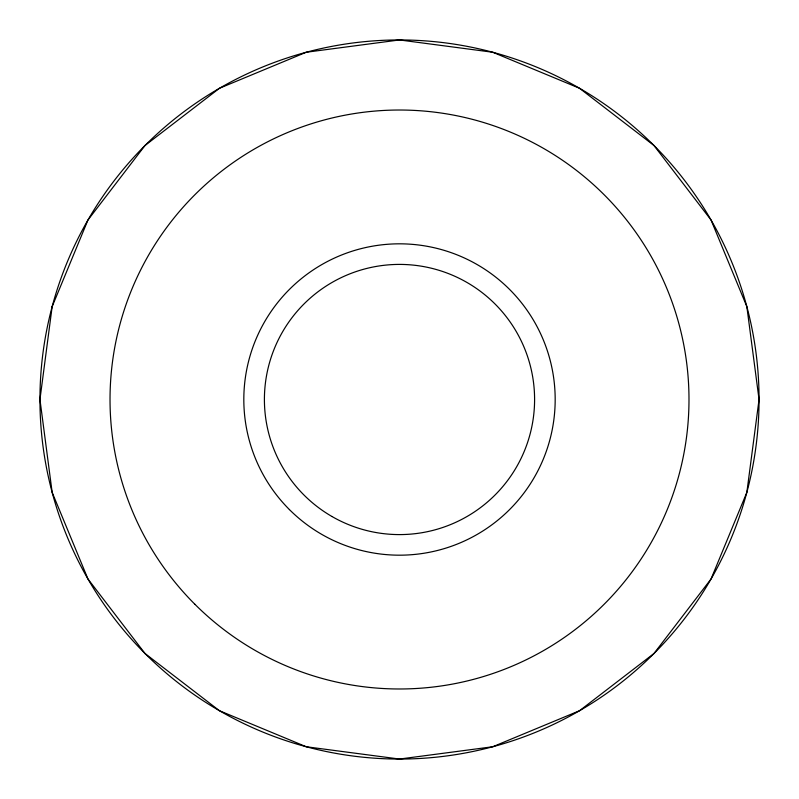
<?xml version="1.0" encoding="UTF-8"?>
<svg xmlns="http://www.w3.org/2000/svg" width="799" height="799" viewBox="0 0 799 799"><rect width="100%" height="100%" fill="white"/><g stroke="black" fill="none" stroke-linecap="round" stroke-linejoin="round"><path stroke-width="1.2" d="M52.155 306.606L39.95 399.5L52.155 492.394L87.97 579.015L145.018 653.502L219.475 710.73L306.277 746.755L399.5 759.05L492.723 746.755L579.525 710.73L653.981 653.502L711.03 579.015L746.845 492.394L759.05 399.5L746.845 306.606L711.03 219.985L653.981 145.498L579.525 88.27L492.723 52.245L399.5 39.95L306.277 52.245L219.475 88.27L145.018 145.498L87.97 219.985L52.155 306.606M289.418 509.582A155.675 155.675 0 0 0 549.872 439.79A155.675 155.675 0 0 0 359.21 249.128A155.675 155.675 0 0 0 289.418 509.582M331.955 516.494A135.091 135.091 0 0 0 534.591 399.5A135.091 135.091 0 0 0 331.955 282.506A135.091 135.091 0 0 0 331.955 516.494M194.906 604.294A289.488 289.488 0 0 0 679.16 474.296A289.488 289.488 0 0 0 324.444 119.92A289.488 289.488 0 0 0 194.906 604.294M145.378 653.862A359.55 359.55 0 0 0 746.845 492.394A359.55 359.55 0 0 0 306.277 52.245A359.55 359.55 0 0 0 145.378 653.862"/></g></svg>
